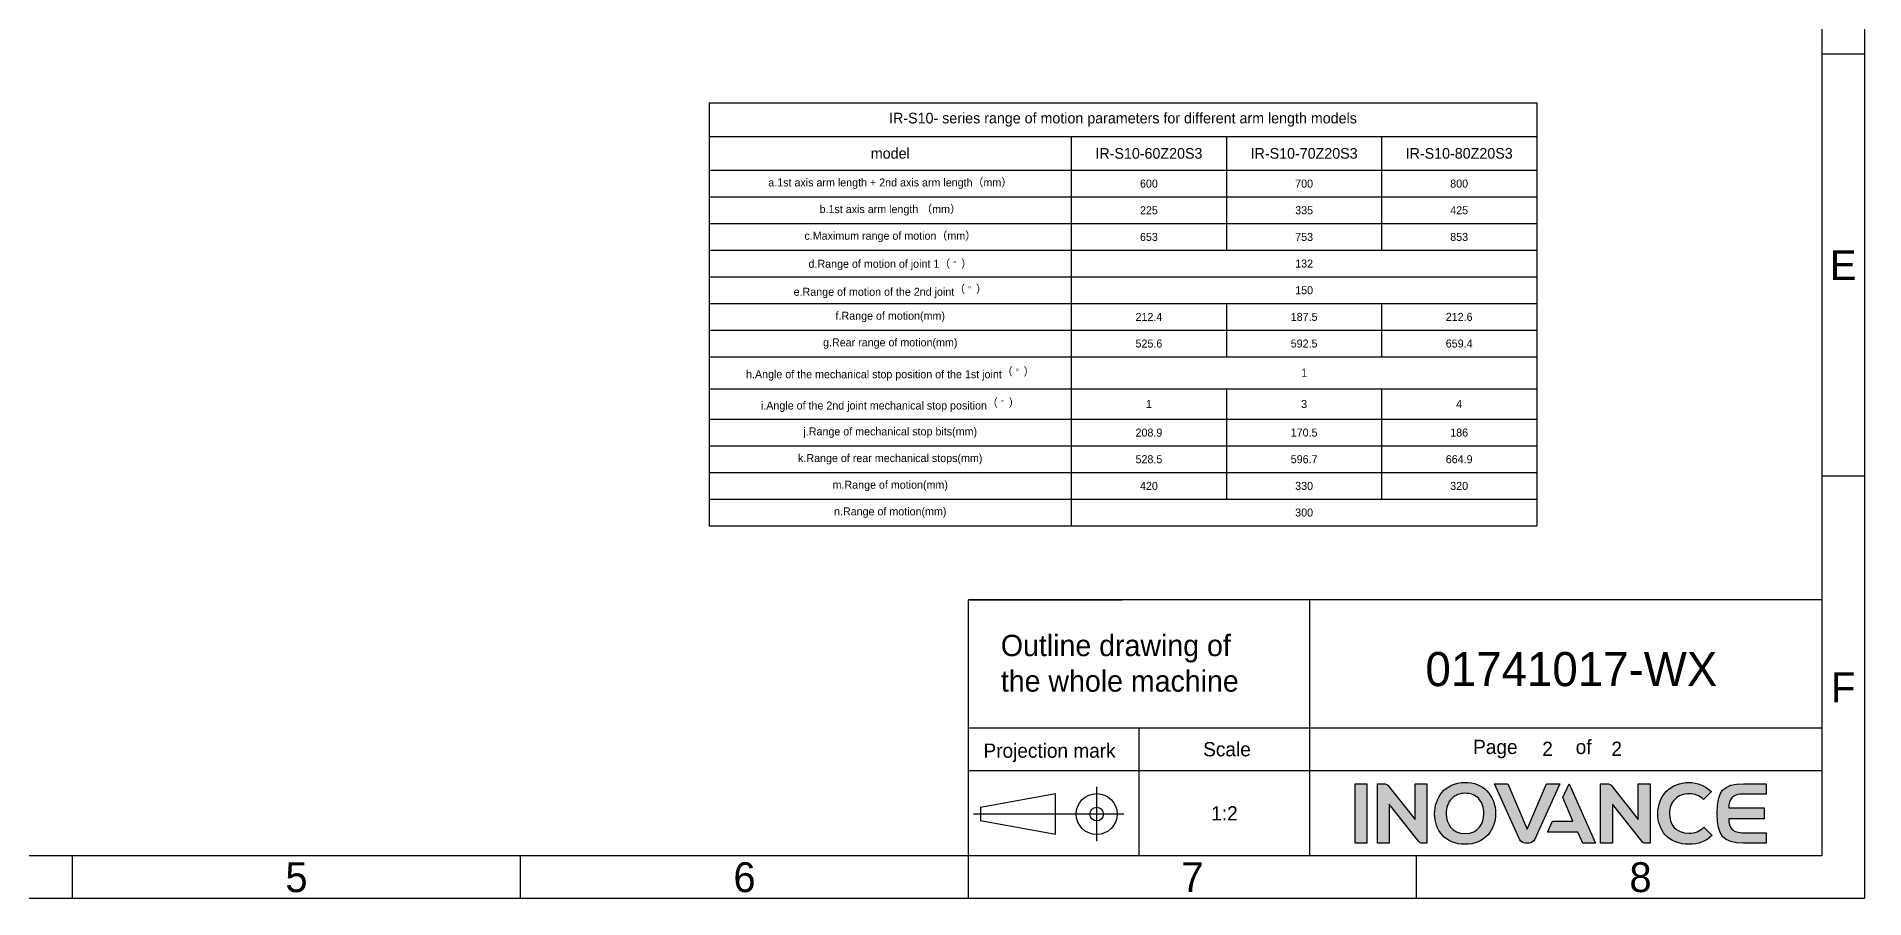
# Model space of a CAD drawing. Header units: millimetres. Extents: x 4086 to 8300, y 123 to 1549.
# Drawn here: x 7271 to 8300, y 124 to 609 of the extents above; entities that cross this region are included whole.
import ezdxf
from ezdxf.enums import TextEntityAlignment as Align

# ---------------------------------------------------------------- set-up
doc = ezdxf.new("R2010")
doc.units = ezdxf.units.MM
doc.layers.add('logo-蓝色', color=7, linetype='Continuous', true_color=0x008ccf)
doc.layers.add('标注层', color=7, linetype='Continuous', lineweight=0)
doc.styles.get("Standard").update_dxf_attribs({"font": 'simsun.ttc'})
doc.styles.add('思源黑', font='SourceHanSansCN-Normal.ttf')

# ---------------------------------------------------------------- blocks, each defined once
blk = doc.blocks.new('1')
at = {"layer": 'logo-蓝色'}
h = blk.add_hatch(color=256, dxfattribs=at)
h.dxf.hatch_style = 1
edge = h.paths.add_edge_path()
edge.add_spline(control_points=[(8013.2, 154.8), (8013.2, 154.8), (8019.8, 154.8), (8019.8, 154.8), (8019.8, 154.8), (8019.8, 154.8), (8019.8, 188.2), (8019.8, 188.2), (8019.8, 188.2), (8019.8, 188.2), (8013.2, 188.2), (8013.2, 188.2), (8013.2, 188.2), (8013.2, 188.2), (8013.2, 154.8), (8013.2, 154.8)], knot_values=[0, 0, 0, 0, 0.25, 0.25, 0.25, 0.25, 0.5, 0.5, 0.5, 0.5, 0.75, 0.75, 0.75, 0.75, 1, 1, 1, 1], degree=3, periodic=1)
h = blk.add_hatch(color=256, dxfattribs=at)
h.dxf.hatch_style = 1
edge = h.paths.add_edge_path()
edge.add_spline(control_points=[(8046.9, 188.2), (8046.9, 188.2), (8046.9, 168.1), (8046.9, 168.1), (8046.9, 168.1), (8046.9, 168.1), (8032.2, 186.7), (8032.2, 186.7), (8032.2, 186.7), (8031.5, 187.6), (8030.5, 188.2), (8029.3, 188.2), (8029.3, 188.2), (8029.3, 188.2), (8025.7, 188.2), (8025.7, 188.2), (8025.7, 188.2), (8025.7, 188.2), (8025.7, 154.7), (8025.7, 154.7), (8025.7, 154.7), (8025.7, 154.7), (8032.4, 154.7), (8032.4, 154.7), (8032.4, 154.7), (8032.4, 154.7), (8032.4, 176.6), (8032.4, 176.6), (8032.4, 176.6), (8032.4, 176.6), (8048.9, 155.8), (8048.9, 155.8), (8048.9, 155.8), (8049.4, 155.1), (8050.1, 154.7), (8051, 154.7), (8051, 154.7), (8051, 154.7), (8053.6, 154.7), (8053.6, 154.7), (8053.6, 154.7), (8053.6, 154.7), (8053.6, 188.2), (8053.6, 188.2), (8053.6, 188.2), (8053.6, 188.2), (8046.9, 188.2), (8046.9, 188.2)], knot_values=[0, 0, 0, 0, 0.083333, 0.083333, 0.083333, 0.083333, 0.166667, 0.166667, 0.166667, 0.166667, 0.25, 0.25, 0.25, 0.25, 0.333333, 0.333333, 0.333333, 0.333333, 0.416667, 0.416667, 0.416667, 0.416667, 0.5, 0.5, 0.5, 0.5, 0.583333, 0.583333, 0.583333, 0.583333, 0.666667, 0.666667, 0.666667, 0.666667, 0.75, 0.75, 0.75, 0.75, 0.833333, 0.833333, 0.833333, 0.833333, 0.916667, 0.916667, 0.916667, 0.916667, 1, 1, 1, 1], degree=3, periodic=1)
h = blk.add_hatch(color=256, dxfattribs=at)
h.dxf.hatch_style = 1
edge = h.paths.add_edge_path(flags=16)
edge.add_spline(control_points=[(8067.5, 179.9), (8069.4, 181.8), (8072, 182.8), (8075, 182.8), (8075, 182.8), (8078.1, 182.8), (8080.6, 181.9), (8082.5, 180), (8082.5, 180), (8084.5, 177.9), (8085.7, 174.7), (8085.6, 171.3), (8085.6, 171.3), (8085.5, 165.9), (8082.7, 160.2), (8075, 160.2), (8075, 160.2), (8067.4, 160.2), (8064.5, 165.9), (8064.4, 171.2), (8064.4, 171.2), (8064.3, 174.6), (8065.5, 177.8), (8067.5, 179.9)], knot_values=[0, 0, 0, 0, 0.166667, 0.166667, 0.166667, 0.166667, 0.333333, 0.333333, 0.333333, 0.333333, 0.5, 0.5, 0.5, 0.5, 0.666667, 0.666667, 0.666667, 0.666667, 0.833333, 0.833333, 0.833333, 0.833333, 1, 1, 1, 1], degree=3, periodic=0)
edge = h.paths.add_edge_path()
edge.add_spline(control_points=[(8075, 188.9), (8063.2, 188.9), (8057.9, 179.8), (8057.9, 171.3), (8057.9, 171.3), (8057.9, 166.7), (8059.4, 162.5), (8062.1, 159.4), (8062.1, 159.4), (8065.1, 155.9), (8069.6, 154.1), (8075, 154.1), (8075, 154.1), (8080.4, 154.1), (8084.9, 155.9), (8088, 159.5), (8088, 159.5), (8090.6, 162.5), (8092.1, 166.8), (8092.2, 171.3), (8092.2, 171.3), (8092.2, 176.3), (8090.4, 180.9), (8087.3, 184.1), (8087.3, 184.1), (8084.2, 187.3), (8080, 188.9), (8075, 188.9)], knot_values=[0, 0, 0, 0, 0.142857, 0.142857, 0.142857, 0.142857, 0.285714, 0.285714, 0.285714, 0.285714, 0.428571, 0.428571, 0.428571, 0.428571, 0.571429, 0.571429, 0.571429, 0.571429, 0.714286, 0.714286, 0.714286, 0.714286, 0.857143, 0.857143, 0.857143, 0.857143, 1, 1, 1, 1], degree=3, periodic=0)
h = blk.add_hatch(color=256, dxfattribs=at)
h.dxf.hatch_style = 1
edge = h.paths.add_edge_path()
edge.add_spline(control_points=[(8120.9, 188.2), (8120.9, 188.2), (8110, 162.7), (8110, 162.7), (8110, 162.7), (8110, 162.7), (8099, 188.2), (8099, 188.2), (8099, 188.2), (8099, 188.2), (8091.6, 188.2), (8091.6, 188.2), (8091.6, 188.2), (8091.6, 188.2), (8105.6, 156.9), (8105.6, 156.9), (8105.6, 156.9), (8106.2, 155.7), (8107.5, 154.8), (8108.9, 154.8), (8108.9, 154.8), (8108.9, 154.8), (8108.9, 154.8), (8108.9, 154.8), (8108.9, 154.8), (8108.9, 154.8), (8111, 154.8), (8111, 154.8), (8111, 154.8), (8111, 154.8), (8111, 154.8), (8111, 154.8), (8111, 154.8), (8112.5, 154.8), (8113.7, 155.7), (8114.3, 156.9), (8114.3, 156.9), (8114.3, 156.9), (8128.3, 188.2), (8128.3, 188.2), (8128.3, 188.2), (8128.3, 188.2), (8120.9, 188.2), (8120.9, 188.2)], knot_values=[0, 0, 0, 0, 0.090909, 0.090909, 0.090909, 0.090909, 0.181818, 0.181818, 0.181818, 0.181818, 0.272727, 0.272727, 0.272727, 0.272727, 0.363636, 0.363636, 0.363636, 0.363636, 0.454545, 0.454545, 0.454545, 0.454545, 0.545455, 0.545455, 0.545455, 0.545455, 0.636364, 0.636364, 0.636364, 0.636364, 0.727273, 0.727273, 0.727273, 0.727273, 0.818182, 0.818182, 0.818182, 0.818182, 0.909091, 0.909091, 0.909091, 0.909091, 1, 1, 1, 1], degree=3, periodic=1)
h = blk.add_hatch(color=256, dxfattribs=at)
h.dxf.hatch_style = 1
edge = h.paths.add_edge_path()
edge.add_spline(control_points=[(8133.5, 188.2), (8133.5, 188.2), (8130, 180.4), (8130, 180.4), (8130, 180.4), (8130, 180.4), (8135.7, 167.2), (8135.7, 167.2), (8135.7, 167.2), (8135.7, 167.2), (8124.1, 167.2), (8124.1, 167.2), (8124.1, 167.2), (8124.1, 167.2), (8121.3, 161), (8121.3, 161), (8121.3, 161), (8121.3, 161), (8138.4, 161), (8138.4, 161), (8138.4, 161), (8138.4, 161), (8141.2, 154.8), (8141.2, 154.8), (8141.2, 154.8), (8141.2, 154.8), (8148.4, 154.8), (8148.4, 154.8), (8148.4, 154.8), (8148.4, 154.8), (8133.5, 188.2), (8133.5, 188.2)], knot_values=[0, 0, 0, 0, 0.125, 0.125, 0.125, 0.125, 0.25, 0.25, 0.25, 0.25, 0.375, 0.375, 0.375, 0.375, 0.5, 0.5, 0.5, 0.5, 0.625, 0.625, 0.625, 0.625, 0.75, 0.75, 0.75, 0.75, 0.875, 0.875, 0.875, 0.875, 1, 1, 1, 1], degree=3, periodic=1)
h = blk.add_hatch(color=256, dxfattribs=at)
h.dxf.hatch_style = 1
edge = h.paths.add_edge_path()
edge.add_spline(control_points=[(8172.4, 188.2), (8172.4, 188.2), (8172.4, 168.1), (8172.4, 168.1), (8172.4, 168.1), (8172.4, 168.1), (8157.7, 186.7), (8157.7, 186.7), (8157.7, 186.7), (8157, 187.6), (8156, 188.2), (8154.8, 188.2), (8154.8, 188.2), (8154.8, 188.2), (8151.2, 188.2), (8151.2, 188.2), (8151.2, 188.2), (8151.2, 188.2), (8151.2, 154.7), (8151.2, 154.7), (8151.2, 154.7), (8151.2, 154.7), (8157.9, 154.7), (8157.9, 154.7), (8157.9, 154.7), (8157.9, 154.7), (8157.9, 176.6), (8157.9, 176.6), (8157.9, 176.6), (8157.9, 176.6), (8174.4, 155.8), (8174.4, 155.8), (8174.4, 155.8), (8174.9, 155.1), (8175.6, 154.7), (8176.5, 154.7), (8176.5, 154.7), (8176.5, 154.7), (8179.1, 154.7), (8179.1, 154.7), (8179.1, 154.7), (8179.1, 154.7), (8179.1, 188.2), (8179.1, 188.2), (8179.1, 188.2), (8179.1, 188.2), (8172.4, 188.2), (8172.4, 188.2)], knot_values=[0, 0, 0, 0, 0.083333, 0.083333, 0.083333, 0.083333, 0.166667, 0.166667, 0.166667, 0.166667, 0.25, 0.25, 0.25, 0.25, 0.333333, 0.333333, 0.333333, 0.333333, 0.416667, 0.416667, 0.416667, 0.416667, 0.5, 0.5, 0.5, 0.5, 0.583333, 0.583333, 0.583333, 0.583333, 0.666667, 0.666667, 0.666667, 0.666667, 0.75, 0.75, 0.75, 0.75, 0.833333, 0.833333, 0.833333, 0.833333, 0.916667, 0.916667, 0.916667, 0.916667, 1, 1, 1, 1], degree=3, periodic=1)
h = blk.add_hatch(color=256, dxfattribs=at)
h.dxf.hatch_style = 1
edge = h.paths.add_edge_path()
edge.add_spline(control_points=[(8209.2, 163.6), (8207.2, 161.6), (8204.1, 160.3), (8201.1, 160.3), (8201.1, 160.3), (8193, 160.3), (8190, 166), (8190, 171.3), (8190, 171.3), (8189.9, 174.5), (8191.1, 177.5), (8193.1, 179.5), (8193.1, 179.5), (8195.1, 181.5), (8197.8, 182.5), (8201.1, 182.5), (8201.1, 182.5), (8204.1, 182.5), (8206.9, 181.5), (8208.9, 179.5), (8208.9, 179.5), (8208.9, 179.5), (8209.1, 179.3), (8209.1, 179.3), (8209.1, 179.3), (8209.1, 179.3), (8213.5, 183.6), (8213.5, 183.6), (8213.5, 183.6), (8213.5, 183.6), (8213.4, 183.8), (8213.4, 183.8), (8213.4, 183.8), (8210, 187.1), (8205.7, 188.9), (8201.1, 188.9), (8201.1, 188.9), (8195.9, 188.9), (8191.5, 187.2), (8188.3, 184), (8188.3, 184), (8185.2, 180.8), (8183.4, 176.2), (8183.4, 171.3), (8183.4, 171.3), (8183.4, 166.7), (8184.9, 162.5), (8187.6, 159.4), (8187.6, 159.4), (8190.8, 155.9), (8195.4, 154.1), (8201.1, 154.1), (8201.1, 154.1), (8206.1, 154.1), (8210.5, 155.8), (8213.8, 159), (8213.8, 159), (8213.8, 159), (8213.9, 159.2), (8213.9, 159.2), (8213.9, 159.2), (8213.9, 159.2), (8209.4, 163.8), (8209.4, 163.8), (8209.4, 163.8), (8209.4, 163.8), (8209.2, 163.6), (8209.2, 163.6)], knot_values=[0, 0, 0, 0, 0.058824, 0.058824, 0.058824, 0.058824, 0.117647, 0.117647, 0.117647, 0.117647, 0.176471, 0.176471, 0.176471, 0.176471, 0.235294, 0.235294, 0.235294, 0.235294, 0.294118, 0.294118, 0.294118, 0.294118, 0.352941, 0.352941, 0.352941, 0.352941, 0.411765, 0.411765, 0.411765, 0.411765, 0.470588, 0.470588, 0.470588, 0.470588, 0.529412, 0.529412, 0.529412, 0.529412, 0.588235, 0.588235, 0.588235, 0.588235, 0.647059, 0.647059, 0.647059, 0.647059, 0.705882, 0.705882, 0.705882, 0.705882, 0.764706, 0.764706, 0.764706, 0.764706, 0.823529, 0.823529, 0.823529, 0.823529, 0.882353, 0.882353, 0.882353, 0.882353, 0.941176, 0.941176, 0.941176, 0.941176, 1, 1, 1, 1], degree=3, periodic=0)
h = blk.add_hatch(color=256, dxfattribs=at)
h.dxf.hatch_style = 1
edge = h.paths.add_edge_path()
edge.add_spline(control_points=[(8231.8, 182.4), (8231.8, 182.4), (8244.3, 182.4), (8244.3, 182.4), (8244.3, 182.4), (8244.3, 182.4), (8244.3, 188.2), (8244.3, 188.2), (8244.3, 188.2), (8244.3, 188.2), (8231.7, 188.2), (8231.7, 188.2), (8231.7, 188.2), (8220, 188.2), (8216.8, 183.7), (8216.8, 171.9), (8216.8, 171.9), (8216.8, 171.9), (8216.8, 171.5), (8216.8, 171.5), (8216.8, 171.5), (8216.8, 171.5), (8216.8, 171.5), (8216.8, 171.5), (8216.8, 171.5), (8216.8, 171.5), (8216.8, 171.5), (8216.8, 171.5), (8216.8, 171.5), (8216.8, 171.5), (8216.8, 171.5), (8216.8, 171.5), (8216.8, 171.5), (8216.8, 171.5), (8216.8, 171), (8216.8, 171), (8216.8, 171), (8216.8, 159.2), (8220, 154.8), (8231.7, 154.8), (8231.7, 154.8), (8231.7, 154.8), (8244.3, 154.8), (8244.3, 154.8), (8244.3, 154.8), (8244.3, 154.8), (8244.3, 160.6), (8244.3, 160.6), (8244.3, 160.6), (8244.3, 160.6), (8231.8, 160.6), (8231.8, 160.6), (8231.8, 160.6), (8228.8, 160.6), (8226.4, 161.1), (8225, 162.7), (8225, 162.7), (8223.9, 164), (8223.4, 166), (8223.3, 168.4), (8223.3, 168.4), (8223.3, 168.4), (8243.2, 168.4), (8243.2, 168.4), (8243.2, 168.4), (8243.2, 168.4), (8243.2, 171.5), (8243.2, 171.5), (8243.2, 171.5), (8243.2, 171.5), (8243.2, 174.6), (8243.2, 174.6), (8243.2, 174.6), (8243.2, 174.6), (8223.3, 174.6), (8223.3, 174.6), (8223.3, 174.6), (8223.4, 176.9), (8223.9, 178.9), (8225, 180.2), (8225, 180.2), (8226.4, 181.8), (8228.8, 182.4), (8231.8, 182.4)], knot_values=[0, 0, 0, 0, 0.047619, 0.047619, 0.047619, 0.047619, 0.095238, 0.095238, 0.095238, 0.095238, 0.142857, 0.142857, 0.142857, 0.142857, 0.190476, 0.190476, 0.190476, 0.190476, 0.238095, 0.238095, 0.238095, 0.238095, 0.285714, 0.285714, 0.285714, 0.285714, 0.333333, 0.333333, 0.333333, 0.333333, 0.380952, 0.380952, 0.380952, 0.380952, 0.428571, 0.428571, 0.428571, 0.428571, 0.47619, 0.47619, 0.47619, 0.47619, 0.52381, 0.52381, 0.52381, 0.52381, 0.571429, 0.571429, 0.571429, 0.571429, 0.619048, 0.619048, 0.619048, 0.619048, 0.666667, 0.666667, 0.666667, 0.666667, 0.714286, 0.714286, 0.714286, 0.714286, 0.761905, 0.761905, 0.761905, 0.761905, 0.809524, 0.809524, 0.809524, 0.809524, 0.857143, 0.857143, 0.857143, 0.857143, 0.904762, 0.904762, 0.904762, 0.904762, 0.952381, 0.952381, 0.952381, 0.952381, 1, 1, 1, 1], degree=3, periodic=0)
at = {"color": 2}
for p, q in [((8299.7, 598.8), (8275.7, 598.8)), ((8299.7, 361.2), (8275.7, 361.2)), ((8275.7, 291.6), (7795.7, 291.6)), ((7795.7, 147.6), (7795.7, 291.6)), ((7795.7, 291.6), (7882.1, 291.6)), ((7987.7, 147.6), (7987.7, 291.6)), ((7795.7, 147.6), (7795.7, 219.6)), ((7795.7, 219.6), (7882.1, 219.6)), ((7795.7, 219.6), (8275.7, 219.6)), ((7891.7, 147.6), (7891.7, 219.6)), ((7795.7, 195.6), (7987.7, 195.6)), ((7867.8, 155.8), (7867.8, 186.5)), ((7802.5, 175), (7844.7, 182.6)), ((7802.5, 175), (7802.5, 167.3)), ((7844.7, 159.6), (7844.7, 182.6)), ((7883.1, 171.1), (7798.6, 171.1)), ((7844.7, 159.6), (7802.5, 167.3)), ((7291.7, 123.6), (7291.7, 147.6)), ((7543.7, 123.6), (7543.7, 147.6)), ((7795.7, 123.6), (7795.7, 147.6)), ((8047.7, 123.6), (8047.7, 147.6))]:
    blk.add_line(p, q, dxfattribs=at)
for points in [[(6283.7, 123.6), (6283.7, 1549.2), (8299.7, 1549.2), (8299.7, 123.6)], [(6403.7, 147.6), (6403.7, 1525.2), (8275.7, 1525.2), (8275.7, 147.6)], [(7987.7, 195.6), (8275.7, 195.6), (8275.7, 147.6), (7987.7, 147.6)]]:
    blk.add_lwpolyline(points, close=True, dxfattribs=at)
for radius in [11.5, 3.84]:
    blk.add_circle((7867.8, 171.1), radius, dxfattribs=at)
at = {"layer": 'logo-蓝色'}
for points, knots in [([(8013.2, 154.8), (8013.2, 154.8), (8019.8, 154.8), (8019.8, 154.8), (8019.8, 154.8), (8019.8, 154.8), (8019.8, 188.2), (8019.8, 188.2), (8019.8, 188.2), (8019.8, 188.2), (8013.2, 188.2), (8013.2, 188.2), (8013.2, 188.2), (8013.2, 188.2), (8013.2, 154.8), (8013.2, 154.8)], [0, 0, 0, 0, 0.25, 0.25, 0.25, 0.25, 0.5, 0.5, 0.5, 0.5, 0.75, 0.75, 0.75, 0.75, 1, 1, 1, 1]), ([(8046.9, 188.2), (8046.9, 188.2), (8046.9, 168.1), (8046.9, 168.1), (8046.9, 168.1), (8046.9, 168.1), (8032.2, 186.7), (8032.2, 186.7), (8032.2, 186.7), (8031.5, 187.6), (8030.5, 188.2), (8029.3, 188.2), (8029.3, 188.2), (8029.3, 188.2), (8025.7, 188.2), (8025.7, 188.2), (8025.7, 188.2), (8025.7, 188.2), (8025.7, 154.7), (8025.7, 154.7), (8025.7, 154.7), (8025.7, 154.7), (8032.4, 154.7), (8032.4, 154.7), (8032.4, 154.7), (8032.4, 154.7), (8032.4, 176.6), (8032.4, 176.6), (8032.4, 176.6), (8032.4, 176.6), (8048.9, 155.8), (8048.9, 155.8), (8048.9, 155.8), (8049.4, 155.1), (8050.1, 154.7), (8051, 154.7), (8051, 154.7), (8051, 154.7), (8053.6, 154.7), (8053.6, 154.7), (8053.6, 154.7), (8053.6, 154.7), (8053.6, 188.2), (8053.6, 188.2), (8053.6, 188.2), (8053.6, 188.2), (8046.9, 188.2), (8046.9, 188.2)], [0, 0, 0, 0, 0.083333, 0.083333, 0.083333, 0.083333, 0.166667, 0.166667, 0.166667, 0.166667, 0.25, 0.25, 0.25, 0.25, 0.333333, 0.333333, 0.333333, 0.333333, 0.416667, 0.416667, 0.416667, 0.416667, 0.5, 0.5, 0.5, 0.5, 0.583333, 0.583333, 0.583333, 0.583333, 0.666667, 0.666667, 0.666667, 0.666667, 0.75, 0.75, 0.75, 0.75, 0.833333, 0.833333, 0.833333, 0.833333, 0.916667, 0.916667, 0.916667, 0.916667, 1, 1, 1, 1]), ([(8075, 188.9), (8063.2, 188.9), (8057.9, 179.8), (8057.9, 171.3), (8057.9, 171.3), (8057.9, 166.7), (8059.4, 162.5), (8062.1, 159.4), (8062.1, 159.4), (8065.1, 155.9), (8069.6, 154.1), (8075, 154.1), (8075, 154.1), (8080.4, 154.1), (8084.9, 155.9), (8088, 159.5), (8088, 159.5), (8090.6, 162.5), (8092.1, 166.8), (8092.2, 171.3), (8092.2, 171.3), (8092.2, 176.3), (8090.4, 180.9), (8087.3, 184.1), (8087.3, 184.1), (8084.2, 187.3), (8080, 188.9), (8075, 188.9)], [0, 0, 0, 0, 0.142857, 0.142857, 0.142857, 0.142857, 0.285714, 0.285714, 0.285714, 0.285714, 0.428571, 0.428571, 0.428571, 0.428571, 0.571429, 0.571429, 0.571429, 0.571429, 0.714286, 0.714286, 0.714286, 0.714286, 0.857143, 0.857143, 0.857143, 0.857143, 1, 1, 1, 1]), ([(8120.9, 188.2), (8120.9, 188.2), (8110, 162.7), (8110, 162.7), (8110, 162.7), (8110, 162.7), (8099, 188.2), (8099, 188.2), (8099, 188.2), (8099, 188.2), (8091.6, 188.2), (8091.6, 188.2), (8091.6, 188.2), (8091.6, 188.2), (8105.6, 156.9), (8105.6, 156.9), (8105.6, 156.9), (8106.2, 155.7), (8107.5, 154.8), (8108.9, 154.8), (8108.9, 154.8), (8108.9, 154.8), (8108.9, 154.8), (8108.9, 154.8), (8108.9, 154.8), (8108.9, 154.8), (8111, 154.8), (8111, 154.8), (8111, 154.8), (8111, 154.8), (8111, 154.8), (8111, 154.8), (8111, 154.8), (8112.5, 154.8), (8113.7, 155.7), (8114.3, 156.9), (8114.3, 156.9), (8114.3, 156.9), (8128.3, 188.2), (8128.3, 188.2), (8128.3, 188.2), (8128.3, 188.2), (8120.9, 188.2), (8120.9, 188.2)], [0, 0, 0, 0, 0.090909, 0.090909, 0.090909, 0.090909, 0.181818, 0.181818, 0.181818, 0.181818, 0.272727, 0.272727, 0.272727, 0.272727, 0.363636, 0.363636, 0.363636, 0.363636, 0.454545, 0.454545, 0.454545, 0.454545, 0.545455, 0.545455, 0.545455, 0.545455, 0.636364, 0.636364, 0.636364, 0.636364, 0.727273, 0.727273, 0.727273, 0.727273, 0.818182, 0.818182, 0.818182, 0.818182, 0.909091, 0.909091, 0.909091, 0.909091, 1, 1, 1, 1]), ([(8133.5, 188.2), (8133.5, 188.2), (8130, 180.4), (8130, 180.4), (8130, 180.4), (8130, 180.4), (8135.7, 167.2), (8135.7, 167.2), (8135.7, 167.2), (8135.7, 167.2), (8124.1, 167.2), (8124.1, 167.2), (8124.1, 167.2), (8124.1, 167.2), (8121.3, 161), (8121.3, 161), (8121.3, 161), (8121.3, 161), (8138.4, 161), (8138.4, 161), (8138.4, 161), (8138.4, 161), (8141.2, 154.8), (8141.2, 154.8), (8141.2, 154.8), (8141.2, 154.8), (8148.4, 154.8), (8148.4, 154.8), (8148.4, 154.8), (8148.4, 154.8), (8133.5, 188.2), (8133.5, 188.2)], [0, 0, 0, 0, 0.125, 0.125, 0.125, 0.125, 0.25, 0.25, 0.25, 0.25, 0.375, 0.375, 0.375, 0.375, 0.5, 0.5, 0.5, 0.5, 0.625, 0.625, 0.625, 0.625, 0.75, 0.75, 0.75, 0.75, 0.875, 0.875, 0.875, 0.875, 1, 1, 1, 1]), ([(8172.4, 188.2), (8172.4, 188.2), (8172.4, 168.1), (8172.4, 168.1), (8172.4, 168.1), (8172.4, 168.1), (8157.7, 186.7), (8157.7, 186.7), (8157.7, 186.7), (8157, 187.6), (8156, 188.2), (8154.8, 188.2), (8154.8, 188.2), (8154.8, 188.2), (8151.2, 188.2), (8151.2, 188.2), (8151.2, 188.2), (8151.2, 188.2), (8151.2, 154.7), (8151.2, 154.7), (8151.2, 154.7), (8151.2, 154.7), (8157.9, 154.7), (8157.9, 154.7), (8157.9, 154.7), (8157.9, 154.7), (8157.9, 176.6), (8157.9, 176.6), (8157.9, 176.6), (8157.9, 176.6), (8174.4, 155.8), (8174.4, 155.8), (8174.4, 155.8), (8174.9, 155.1), (8175.6, 154.7), (8176.5, 154.7), (8176.5, 154.7), (8176.5, 154.7), (8179.1, 154.7), (8179.1, 154.7), (8179.1, 154.7), (8179.1, 154.7), (8179.1, 188.2), (8179.1, 188.2), (8179.1, 188.2), (8179.1, 188.2), (8172.4, 188.2), (8172.4, 188.2)], [0, 0, 0, 0, 0.083333, 0.083333, 0.083333, 0.083333, 0.166667, 0.166667, 0.166667, 0.166667, 0.25, 0.25, 0.25, 0.25, 0.333333, 0.333333, 0.333333, 0.333333, 0.416667, 0.416667, 0.416667, 0.416667, 0.5, 0.5, 0.5, 0.5, 0.583333, 0.583333, 0.583333, 0.583333, 0.666667, 0.666667, 0.666667, 0.666667, 0.75, 0.75, 0.75, 0.75, 0.833333, 0.833333, 0.833333, 0.833333, 0.916667, 0.916667, 0.916667, 0.916667, 1, 1, 1, 1]), ([(8209.2, 163.6), (8207.2, 161.6), (8204.1, 160.3), (8201.1, 160.3), (8201.1, 160.3), (8193, 160.3), (8190, 166), (8190, 171.3), (8190, 171.3), (8189.9, 174.5), (8191.1, 177.5), (8193.1, 179.5), (8193.1, 179.5), (8195.1, 181.5), (8197.8, 182.5), (8201.1, 182.5), (8201.1, 182.5), (8204.1, 182.5), (8206.9, 181.5), (8208.9, 179.5), (8208.9, 179.5), (8208.9, 179.5), (8209.1, 179.3), (8209.1, 179.3), (8209.1, 179.3), (8209.1, 179.3), (8213.5, 183.6), (8213.5, 183.6), (8213.5, 183.6), (8213.5, 183.6), (8213.4, 183.8), (8213.4, 183.8), (8213.4, 183.8), (8210, 187.1), (8205.7, 188.9), (8201.1, 188.9), (8201.1, 188.9), (8195.9, 188.9), (8191.5, 187.2), (8188.3, 184), (8188.3, 184), (8185.2, 180.8), (8183.4, 176.2), (8183.4, 171.3), (8183.4, 171.3), (8183.4, 166.7), (8184.9, 162.5), (8187.6, 159.4), (8187.6, 159.4), (8190.8, 155.9), (8195.4, 154.1), (8201.1, 154.1), (8201.1, 154.1), (8206.1, 154.1), (8210.5, 155.8), (8213.8, 159), (8213.8, 159), (8213.8, 159), (8213.9, 159.2), (8213.9, 159.2), (8213.9, 159.2), (8213.9, 159.2), (8209.4, 163.8), (8209.4, 163.8), (8209.4, 163.8), (8209.4, 163.8), (8209.2, 163.6), (8209.2, 163.6)], [0, 0, 0, 0, 0.058824, 0.058824, 0.058824, 0.058824, 0.117647, 0.117647, 0.117647, 0.117647, 0.176471, 0.176471, 0.176471, 0.176471, 0.235294, 0.235294, 0.235294, 0.235294, 0.294118, 0.294118, 0.294118, 0.294118, 0.352941, 0.352941, 0.352941, 0.352941, 0.411765, 0.411765, 0.411765, 0.411765, 0.470588, 0.470588, 0.470588, 0.470588, 0.529412, 0.529412, 0.529412, 0.529412, 0.588235, 0.588235, 0.588235, 0.588235, 0.647059, 0.647059, 0.647059, 0.647059, 0.705882, 0.705882, 0.705882, 0.705882, 0.764706, 0.764706, 0.764706, 0.764706, 0.823529, 0.823529, 0.823529, 0.823529, 0.882353, 0.882353, 0.882353, 0.882353, 0.941176, 0.941176, 0.941176, 0.941176, 1, 1, 1, 1]), ([(8231.8, 182.4), (8231.8, 182.4), (8244.3, 182.4), (8244.3, 182.4), (8244.3, 182.4), (8244.3, 182.4), (8244.3, 188.2), (8244.3, 188.2), (8244.3, 188.2), (8244.3, 188.2), (8231.7, 188.2), (8231.7, 188.2), (8231.7, 188.2), (8220, 188.2), (8216.8, 183.7), (8216.8, 171.9), (8216.8, 171.9), (8216.8, 171.9), (8216.8, 171.5), (8216.8, 171.5), (8216.8, 171.5), (8216.8, 171.5), (8216.8, 171.5), (8216.8, 171.5), (8216.8, 171.5), (8216.8, 171.5), (8216.8, 171.5), (8216.8, 171.5), (8216.8, 171.5), (8216.8, 171.5), (8216.8, 171.5), (8216.8, 171.5), (8216.8, 171.5), (8216.8, 171.5), (8216.8, 171), (8216.8, 171), (8216.8, 171), (8216.8, 159.2), (8220, 154.8), (8231.7, 154.8), (8231.7, 154.8), (8231.7, 154.8), (8244.3, 154.8), (8244.3, 154.8), (8244.3, 154.8), (8244.3, 154.8), (8244.3, 160.6), (8244.3, 160.6), (8244.3, 160.6), (8244.3, 160.6), (8231.8, 160.6), (8231.8, 160.6), (8231.8, 160.6), (8228.8, 160.6), (8226.4, 161.1), (8225, 162.7), (8225, 162.7), (8223.9, 164), (8223.4, 166), (8223.3, 168.4), (8223.3, 168.4), (8223.3, 168.4), (8243.2, 168.4), (8243.2, 168.4), (8243.2, 168.4), (8243.2, 168.4), (8243.2, 171.5), (8243.2, 171.5), (8243.2, 171.5), (8243.2, 171.5), (8243.2, 174.6), (8243.2, 174.6), (8243.2, 174.6), (8243.2, 174.6), (8223.3, 174.6), (8223.3, 174.6), (8223.3, 174.6), (8223.4, 176.9), (8223.9, 178.9), (8225, 180.2), (8225, 180.2), (8226.4, 181.8), (8228.8, 182.4), (8231.8, 182.4)], [0, 0, 0, 0, 0.047619, 0.047619, 0.047619, 0.047619, 0.095238, 0.095238, 0.095238, 0.095238, 0.142857, 0.142857, 0.142857, 0.142857, 0.190476, 0.190476, 0.190476, 0.190476, 0.238095, 0.238095, 0.238095, 0.238095, 0.285714, 0.285714, 0.285714, 0.285714, 0.333333, 0.333333, 0.333333, 0.333333, 0.380952, 0.380952, 0.380952, 0.380952, 0.428571, 0.428571, 0.428571, 0.428571, 0.47619, 0.47619, 0.47619, 0.47619, 0.52381, 0.52381, 0.52381, 0.52381, 0.571429, 0.571429, 0.571429, 0.571429, 0.619048, 0.619048, 0.619048, 0.619048, 0.666667, 0.666667, 0.666667, 0.666667, 0.714286, 0.714286, 0.714286, 0.714286, 0.761905, 0.761905, 0.761905, 0.761905, 0.809524, 0.809524, 0.809524, 0.809524, 0.857143, 0.857143, 0.857143, 0.857143, 0.904762, 0.904762, 0.904762, 0.904762, 0.952381, 0.952381, 0.952381, 0.952381, 1, 1, 1, 1]), ([(8067.5, 179.9), (8069.4, 181.8), (8072, 182.8), (8075, 182.8), (8075, 182.8), (8078.1, 182.8), (8080.6, 181.9), (8082.5, 180), (8082.5, 180), (8084.5, 177.9), (8085.7, 174.7), (8085.6, 171.3), (8085.6, 171.3), (8085.5, 165.9), (8082.7, 160.2), (8075, 160.2), (8075, 160.2), (8067.4, 160.2), (8064.5, 165.9), (8064.4, 171.2), (8064.4, 171.2), (8064.3, 174.6), (8065.5, 177.8), (8067.5, 179.9)], [0, 0, 0, 0, 0.166667, 0.166667, 0.166667, 0.166667, 0.333333, 0.333333, 0.333333, 0.333333, 0.5, 0.5, 0.5, 0.5, 0.666667, 0.666667, 0.666667, 0.666667, 0.833333, 0.833333, 0.833333, 0.833333, 1, 1, 1, 1])]:
    blk.add_open_spline(points, degree=3, knots=knots, dxfattribs=at)
at = {"color": 2, "style": '思源黑'}
for s, height, p in [('E', 16.8, (8287.7, 480)), ('F', 16.8, (8287.7, 242.4)), ('Projection mark', 8, (7841.3, 206.8)), ('Scale', 8, (7941.1, 207.6)), ('5', 16.8, (7417.7, 135.6)), ('6', 16.8, (7669.7, 135.6)), ('7', 16.8, (7921.7, 135.6)), ('8', 16.8, (8173.7, 135.6))]:
    blk.add_text(s, height=height, dxfattribs=at).set_placement(p, align=Align.MIDDLE_CENTER)
blk.add_text('Page           of    ', height=8, dxfattribs=at).set_placement((8118.8, 207.9), align=Align.MIDDLE)
at = {"color": 2, "insert": (7813.9, 272), "char_height": 12, "width": 145.175, "attachment_point": 1}
blk.add_mtext('{\\fSource Han Sans CN Regular|b0|i0|c0|p34;Outline drawing of the whole machine}', dxfattribs=at)
at = {"color": 7, "style": '思源黑'}
for tag, height, p in [('编号', 19.2, (8134.8, 252.7)), ('比例', 8, (7939.7, 171.6))]:
    blk.add_attdef(tag, text='', height=height, dxfattribs=at).set_placement(p, align=Align.MIDDLE)
at = {"linetype": 'Continuous', "lineweight": 0, "ltscale": 0.3, "style": '思源黑'}
for tag, p in [('当前页', (8121.4, 207.9)), ('总页数', (8160.3, 207.9))]:
    blk.add_attdef(tag, text='', height=8, dxfattribs=at).set_placement(p, align=Align.MIDDLE)
blk = doc.blocks.new('*T1372')
at = {"layer": '标注层', "color": 0, "lineweight": -2, "transparency": 16777216}
for p, q in [((0, 0), (465.6, 0)), ((0, 0), (0, -238.1)), ((465.6, 0), (465.6, -238.1)), ((0, -19), (465.6, -19)), ((203.7, -19), (203.7, -238.1)), ((291, -19), (291, -83)), ((378.3, -19), (378.3, -83)), ((0, -38), (465.6, -38)), ((0, -53), (465.6, -53)), ((0, -68), (465.6, -68)), ((0, -83), (465.6, -83)), ((0, -98), (465.6, -98)), ((0, -113), (465.6, -113)), ((291, -113), (291, -143)), ((378.3, -113), (378.3, -143)), ((0, -128), (465.6, -128)), ((0, -143), (465.6, -143)), ((0, -160.9), (465.6, -160.9)), ((291, -160.9), (291, -223.1)), ((378.3, -160.9), (378.3, -223.1)), ((0, -178.1), (465.6, -178.1)), ((0, -193.1), (465.6, -193.1)), ((0, -208.1), (465.6, -208.1)), ((0, -223.1), (465.6, -223.1)), ((0, -238.1), (465.6, -238.1))]:
    blk.add_line(p, q, dxfattribs=at)
at = {"layer": '标注层', "color": 0, "transparency": 16777216, "attachment_point": 5, "style": '思源黑'}
for s, insert, char_height, width in [('{\\C256;IR-S10- series range of motion parameters for different arm length models}', (232.8, -9.5), 6, 462.597), ('model', (101.9, -28.5), 6, 200.705), ('IR-S10-60Z20S3', (247.4, -28.5), 6, 84.297), ('IR-S10-70Z20S3', (334.7, -28.5), 6, 84.297), ('IR-S10-80Z20S3', (421.9, -28.5), 6, 84.297), ('a.{\\C256;1st axis arm length + 2nd axis arm length}（mm）', (101.9, -45.5), 4.5, 200.705), ('600', (247.4, -45.5), 4.5, 84.297), ('700', (334.7, -45.5), 4.5, 84.297), ('800', (421.9, -45.5), 4.5, 84.297), ('b.{\\C256;1st axis arm length }（mm）', (101.9, -60.5), 4.5, 200.705), ('225', (247.4, -60.5), 4.5, 84.297), ('335', (334.7, -60.5), 4.5, 84.297), ('425', (421.9, -60.5), 4.5, 84.297), ('c.{\\C256;Maximum range of motion}（mm）', (101.9, -75.5), 4.5, 200.705), ('653', (247.4, -75.5), 4.5, 84.297), ('753', (334.7, -75.5), 4.5, 84.297), ('853', (421.9, -75.5), 4.5, 84.297), ('\\A1;d.{\\C256;Range of motion of joint 1}（ {\\H0.7x;\\S。^ ;}）', (101.9, -90.5), 4.5, 200.705), ('132', (334.7, -90.5), 4.5, 258.891), ('e.{\\C256;Range of motion of the 2nd joint\\A1;\\C0;（ {\\H0.7x;\\S。^ ;}）}', (101.9, -105.5), 4.5, 200.705), ('150', (334.7, -105.5), 4.5, 258.891), ('f.{\\C256;Range of motion}(mm)', (101.9, -120.5), 4.5, 200.705), ('212.4', (247.4, -120.5), 4.5, 84.297), ('187.5', (334.7, -120.5), 4.5, 84.297), ('212.6', (421.9, -120.5), 4.5, 84.297), ('g.{\\C256;Rear range of motion}(mm)', (101.9, -135.5), 4.5, 200.705), ('525.6', (247.4, -135.5), 4.5, 84.297), ('592.5', (334.7, -135.5), 4.5, 84.297), ('659.4', (421.9, -135.5), 4.5, 84.297), ('h.{\\C256;Angle of the mechanical stop position of the 1st joint\\A1;\\C0;（ {\\H0.7x;\\S。^ ;}）}', (101.9, -151.9), 4.5, 200.705), ('1', (334.7, -151.9), 4.5, 258.891), ('i.{\\C256;Angle of the 2nd joint mechanical stop position\\A1;\\C0;（ {\\H0.7x;\\S。^ ;}）}', (101.9, -169.5), 4.5, 200.705), ('1', (247.4, -169.5), 4.5, 84.297), ('3', (334.7, -169.5), 4.5, 84.297), ('4', (421.9, -169.5), 4.5, 84.297), ('j.{\\C256;Range of mechanical stop bits}(mm)', (101.9, -185.6), 4.5, 200.705), ('208.9', (247.4, -185.6), 4.5, 84.297), ('170.5', (334.7, -185.6), 4.5, 84.297), ('186', (421.9, -185.6), 4.5, 84.297), ('k.{\\C256;Range of rear mechanical stops}(mm)', (101.9, -200.6), 4.5, 200.705), ('528.5', (247.4, -200.6), 4.5, 84.297), ('596.7', (334.7, -200.6), 4.5, 84.297), ('664.9', (421.9, -200.6), 4.5, 84.297), ('m.{\\C256;Range of motion}(mm)', (101.9, -215.6), 4.5, 200.705), ('420', (247.4, -215.6), 4.5, 84.297), ('330', (334.7, -215.6), 4.5, 84.297), ('320', (421.9, -215.6), 4.5, 84.297), ('n.{\\C256;Range of motion}(mm)', (101.9, -230.6), 4.5, 200.705), ('300', (334.7, -230.6), 4.5, 258.891)]:
    blk.add_mtext(s, dxfattribs=dict(at, insert=insert, char_height=char_height, width=width))

msp = doc.modelspace()

# ---------------------------------------------------------------- block references
msp.add_blockref('1', (0, 0)).add_auto_attribs({'编号': '01741017-WX', '比例': '1:2', '总页数': '2', '当前页': '2'})
msp.add_blockref('*T1372', (7649.786, 571.3664))

doc.saveas('drawing.dxf')
